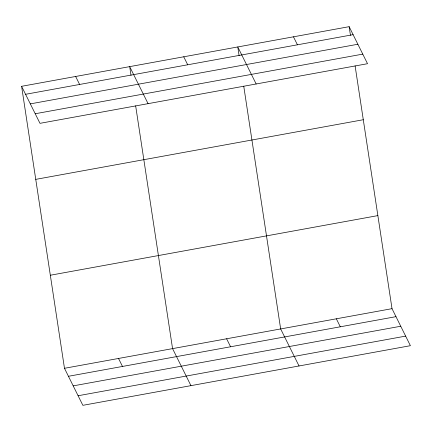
<?xml version="1.0" encoding="UTF-8"?>
<svg xmlns="http://www.w3.org/2000/svg" width="432" height="432" viewBox="0 0 432 432"><rect width="100%" height="100%" fill="white"/><g stroke="black" fill="none" stroke-linecap="round" stroke-linejoin="round"><path stroke-width="0.65" d="M21.6 86.308L349.142 26.676L367.524 63.704L39.982 123.336L21.6 86.308L64.476 368.296L82.858 405.324L410.4 345.692L392.018 308.664L355.104 65.891M25.569 94.3L353.111 34.668M30.326 103.88L357.869 44.248M35.224 113.751L362.767 54.119M35.748 179.366L363.29 119.729M50.328 275.238L377.87 215.606M64.476 368.296L392.018 308.664M68.445 376.288L395.987 316.656M73.197 385.873L400.745 326.241M78.1 395.744L405.643 336.112M293.463 36.812L297.427 44.804M256.16 83.975L237.778 46.948L239.09 55.593M336.339 318.805L340.303 326.797M183.735 56.786L187.704 64.778M299.036 365.969L280.654 328.941L243.74 86.168M148.068 103.658L129.692 66.631L131.004 75.271M226.611 338.78L230.575 346.772M75.643 76.469L79.612 84.461M190.944 385.646L172.562 348.619L135.653 105.845M118.519 358.457L122.488 366.449M349.142 26.676L350.46 35.316"/></g></svg>
